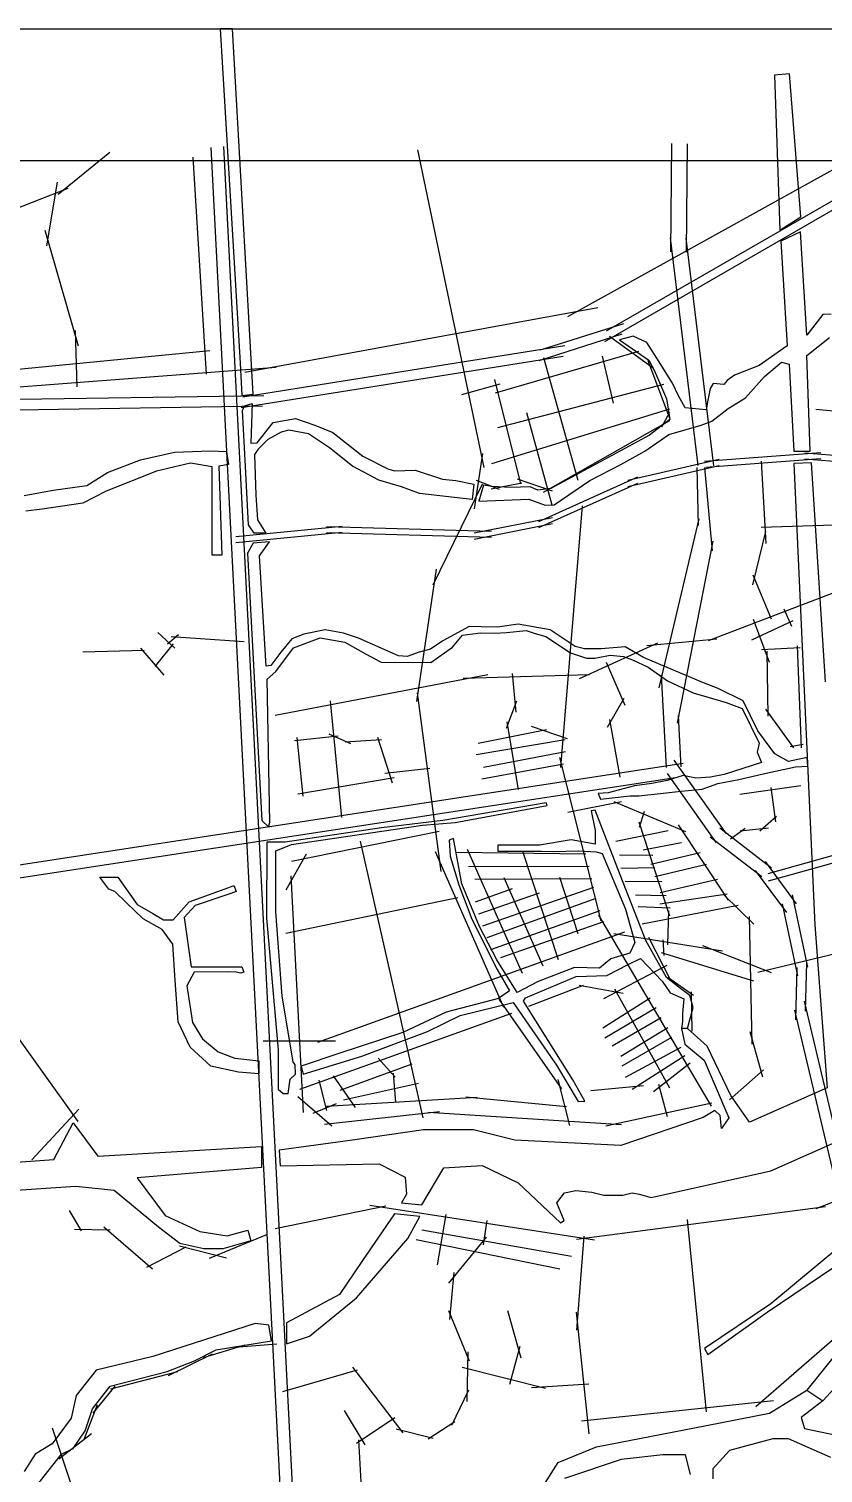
# Model space of a CAD drawing. Header units: metres. Extents: x -9699 to 502, y -2 to 5310.
# Drawn here: x -7484 to -5599, y 1881 to 5310 of the extents above; entities that cross this region are included whole.
import ezdxf

# ---------------------------------------------------------------- set-up
doc = ezdxf.new("R2010")
doc.units = ezdxf.units.M
doc.header["$MEASUREMENT"] = 0
doc.header["$XCLIPFRAME"] = 0
for name, color, linetype in [('图框', 6, 'Continuous'), ('底图', 73, 'Continuous'), ('水网', 141, 'Continuous'), ('路网', 2, 'Continuous')]:
    doc.layers.add(name, color=color, linetype=linetype)
picture_1 = doc.add_image_def('image1.jpg', size_in_pixel=(8192, 4266))

msp = doc.modelspace()

# ---------------------------------------------------------------- linework, layer by layer
at = {"layer": '图框'}
msp.add_lwpolyline([(-8469.160116622697, 4996.95725102445), (-8469.160116622697, 430.5196528106828), (-989.043003757333, 430.5196528106828), (-989.043003757333, 4996.957251024448), (-8469.160116622697, 4996.95725102445)], dxfattribs=at)
at = {"layer": '水网'}
for points in [[(-6978.573873032975, 4439.811648487062), (-6952.071009856794, 4442.498088885186), (-7000.873694984097, 5309.838069362701), (-7030.16754659584, 5309.838069362701), (-6983.094180152068, 4515.858775816005), (-6978.573873032975, 4439.811648487062)], [(-5714.68873872151, 5199.75295920761), (-5701.790617653212, 4831.971320490418), (-5652.182508958751, 4863.693720517149), (-5678.969886820748, 5202.846395745852), (-5714.68873872151, 5199.75295920761)], [(-5580.727606198752, 4632.823498328011), (-5600.22454681748, 4631.726001086499), (-5638.39479920725, 4582.613104479), (-5653.269885664705, 4828.267844525385), (-5699.53572441342, 4805.679838615659), (-5684.422414084009, 4557.292655083285), (-5751.601454496791, 4510.754532062906), (-5809.375409125336, 4487.932942413485), (-5827.289862594524, 4474.95597858441), (-5835.351325487951, 4465.558859608178), (-5859.983618959741, 4467.796253895373), (-5867.597268545432, 4455.71423378784), (-5872.971577141041, 4428.417855564023), (-5877.00235432967, 4405.148794053834), (-5926.462076265161, 4410.463462577681), (-5942.347967469701, 4438.600945167729), (-5956.789603579441, 4468.902846804449), (-5994.338040432428, 4528.063692385658), (-6017.444658208027, 4565.580347500167), (-6049.938430938784, 4580.731280826854), (-6082.432295153354, 4571.35214328573), (-6013.112167375104, 4523.013392937872), (-5999.392613070842, 4497.76179074894), (-5971.231331173012, 4431.386191689933), (-5963.288431312656, 4382.325979987633), (-6011.681543369748, 4345.361606810889), (-6245.809318706132, 4218.619391501838), (-6276.253121957939, 4214.99819634491), (-6294.374511832051, 4222.964846680143), (-6340.765134513714, 4220.792136582661), (-6385.706104555096, 4223.689071718196), (-6405.277147069487, 4226.586041837072), (-6416.874734127036, 4188.92550025838), (-6297.998734916575, 4193.270955436688), (-6258.856649887792, 4178.786139825656), (-6237.83595473312, 4180.234624885095), (-6153.028073342808, 4237.449662291182), (-6079.81777901006, 4275.83446389126), (-6022.554395590981, 4306.976840194153), (-5965.290920688087, 4346.810091870327), (-5889.181321074764, 4369.261592799936), (-5863.811393547774, 4378.676728194608), (-5824.669308518991, 4408.370619438064), (-5783.352653045964, 4433.719055503206), (-5738.411774488413, 4484.415927633498), (-5697.81994533552, 4518.455274055268), (-5679.698555461407, 4514.109818876954), (-5669.089542582254, 4307.695467898315)], [(-5669.089542582254, 4307.695467898315), (-5630.472666174434, 4307.695467898315), (-5637.932074036579, 4534.20218350736), (-5584.549525822193, 4576.955809154722)], [(-6428.169235282957, 4229.130030087821), (-6432.510325595124, 4192.623483839539), (-6488.220862622926, 4199.129579864151), (-6556.954670587234, 4207.081502214598), (-6600.003663709911, 4222.985381898832), (-6653.543747065443, 4238.166330928485), (-6716.127646592912, 4271.781294491753), (-6771.239147555549, 4314.931421278197), (-6820.816243234411, 4348.149114068976), (-6867.476926158037, 4356.890610330586), (-6885.557971666727, 4352.228485987732), (-6917.054021836898, 4335.328245888617), (-6939.801108192813, 4312.017589190996), (-6949.133281371061, 4299.779473434741), (-6945.905183234938, 4203.231376101779), (-6941.870655209626, 4144.249400321531), (-6921.805234122222, 4112.691596894357), (-6949.673859274104, 4112.691596894357), (-6963.050806665705, 4132.740092420447), (-6970.296782771575, 4270.891633254069), (-6977.429684873698, 4403.906255898037), (-6972.618459201273, 4414.722299014123), (-6954.576477284501, 4420.731211856393), (-6957.583459023314, 4326.391367691083), (-6942.548550329185, 4326.992276466983), (-6904.660434045843, 4375.664383031026), (-6851.737317584557, 4384.677769786104), (-6805.429579245451, 4369.054596396199), (-6763.331743418034, 4351.628766645283), (-6691.765230395438, 4295.74596467051), (-6632.226827295774, 4265.100526666596), (-6616.590412473292, 4260.293396392778), (-6567.275692395357, 4262.096087737131), (-6502.926063623279, 4240.464001504959), (-6471.051910817594, 4237.459562575488), (-6428.169235282957, 4229.130030087821)], [(-7495.690658479012, 4202.428438555966), (-7427.064801424421, 4214.500243529161), (-7347.055063520021, 4226.083681120886), (-7297.377335637168, 4256.718309273732), (-7219.514082643712, 4286.371235029823), (-7138.916378216584, 4305.104706926293), (-7053.446062472605, 4307.736993119077), (-7015.584202046126, 4306.9063137872)], [(-7015.584202046126, 4306.9063137872), (-7010.400911670441, 4275.832819674433), (-7033.363225964997, 4272.002534536412), (-7026.213615817527, 4060.797629962741), (-7049.036725229365, 4060.797629962741), (-7049.036725229365, 4269.744109840962), (-7100.872922403825, 4279.190310438695), (-7181.792649883703, 4260.225143902724), (-7300.745038085357, 4212.265892792268), (-7356.448439375061, 4183.767137283277), (-7453.090484986096, 4169.685434661973), (-7491.680190698826, 4164.656230166269)], [(-5594.099065804467, 3760.096141735761), (-5626.775535501241, 4279.250760070776), (-5669.123999289048, 4278.387232160847), (-5618.708963271302, 3183.14654882084), (-5603.513729502353, 2972.300737918624), (-5589.582112448951, 2795.938640543049)], [(-5636.983046673654, 3580.141595813525), (-5681.648533123123, 3570.351153805044), (-5713.647378377922, 3588.916425818272), (-5754.57504464066, 3643.604826708652), (-5789.317855646602, 3714.613408990976), (-5848.222458828808, 3744.288094382536), (-5883.367158263935, 3757.147129383324), (-6025.946798671066, 3817.154291847954), (-6069.114537794448, 3842.598617239215), (-6126.568024595225, 3837.944154247111), (-6165.698491178642, 3838.254456444367), (-6187.748196360946, 3843.839791044884), (-6247.137114895783, 3882.864682758053), (-6322.954881117547, 3896.320918301042), (-6372.336109933939, 3889.343631713325), (-6411.242532637756, 3890.3403769449), (-6439.674240712832, 3890.838749560688), (-6502.024307591767, 3857.447329519447), (-6531.45355525978, 3837.013807388743), (-6558.388770977806, 3830.036485817691), (-6586.820387569066, 3820.06889356856), (-6607.271229997728, 3821.065673783479), (-6701.796614423729, 3863.591033158337), (-6737.483629954498, 3875.141866280188), (-6781.212805292279, 3883.17722388886), (-6831.97891620311, 3872.630832332681), (-6860.126384043848, 3862.084405793169), (-6886.766015533634, 3829.943010341813), (-6909.887270720719, 3798.805986489446), (-6921.44780683043, 3797.299359124278), (-6936.989169962064, 4058.942813446591), (-6913.487616527753, 4092.140985535443), (-6952.38662904201, 4088.902123266205), (-6965.352997041366, 4065.420503001733), (-6931.380571298824, 3430.677348054713), (-6915.560182510685, 3415.845567709483), (-6912.474341717461, 3425.609277071846), (-6918.626903185155, 3766.241292663027), (-6898.414467596101, 3784.365284866093), (-6856.434920350294, 3840.808554879441), (-6793.20642581441, 3864.110850559578), (-6734.124069566431, 3853.754278588778), (-6685.407104780155, 3826.30936111699), (-6648.610207523278, 3806.631898860812), (-6530.328670186894, 3805.708653619812), (-6478.771132733644, 3842.177487831039), (-6455.17974218633, 3870.659626255059), (-6412.584234368317, 3876.225090320288), (-6378.835486570082, 3875.242968123487), (-6350.984609279621, 3877.207247500424), (-6304.457126800553, 3881.463215303251), (-6282.504120017883, 3874.260810943343), (-6257.274437189714, 3867.385815632377), (-6198.683897967756, 3828.660066432021), (-6161.04379432532, 3816.123962613063), (-6141.233247165452, 3815.794069747215), (-6104.913895458389, 3823.051817745909), (-6072.886781702647, 3819.752819120746), (-6051.755482607419, 3812.165213239532), (-6014.4456355617, 3794.680646466164), (-5968.457541695956, 3761.900280368485), (-5907.47213898685, 3733.81772161719), (-5829.516853268666, 3710.503881435914), (-5791.864948213231, 3696.197655759156), (-5751.288030923286, 3613.907017331484), (-5755.646594645426, 3592.467794234982), (-5745.923694064259, 3568.348707607678), (-5833.891152208162, 3539.674545648064), (-5866.865032035726, 3533.733465495811), (-5901.460737056215, 3531.032961796301), (-5931.731818852451, 3536.97407693189), (-5969.570808323478, 3525.631954397286), (-6006.328641988439, 3518.070586018666), (-6047.41091591002, 3513.209686356211), (-6109.5749046954, 3496.466591405923), (-6133.35941759056, 3494.846268196213), (-6127.41333510868, 3480.803676945434), (-6058.222108035348, 3488.905188043966), (-6036.599815268504, 3489.445295780534), (-5978.760266739715, 3495.386375932787), (-5936.056350592874, 3500.247275595234), (-5886.325104674266, 3504.568067521113), (-5849.567271009306, 3518.610658771897), (-5799.836116574517, 3527.792350360222), (-5741.996568045738, 3541.294868857774), (-5664.696946878408, 3558.037963808063), (-5636.026342967357, 3559.35770069404), (-5636.983046673654, 3580.141595813525)], [(-6256.80228918539, 3472.317349142308), (-6501.983414323419, 3430.331048003914), (-6647.211053952633, 3412.739257303307), (-6876.482868027743, 3379.232777067395), (-6898.001967043602, 3379.232777067395), (-6919.885903540794, 3379.232777067395), (-6919.885903540794, 3379.232777067395), (-6920.137758502227, 3199.173542653131), (-6892.60487897636, 2885.048156457917), (-6892.60487897636, 2854.935794539881), (-6892.60487897636, 2792.874970272831), (-6881.211300841432, 2782.22548282316), (-6868.715159686137, 2782.22548282316), (-6863.99706454431, 2816.311601966205), (-6851.699992185254, 2828.309172298752), (-6852.712718092618, 2850.714355290461), (-6857.19752948884, 2857.2190519816), (-6883.574327958588, 3013.135201199526), (-6898.179171206429, 3213.488304264065), (-6898.179171206429, 3358.734535763645), (-6861.357024414727, 3373.2249836919), (-6550.029711212075, 3419.116054915175), (-6472.875640805229, 3425.927030719832), (-6254.114311533194, 3466.244416793728), (-6256.80228918539, 3472.317349142308)], [(-5920.995950792335, 2937.092033954623), (-5908.16201848707, 2986.6833906923), (-5915.943906821063, 3015.28559192815), (-5937.622187686852, 3031.391675298983), (-5970.891834710303, 3057.927410831152), (-6020.440844855882, 3145.345416997538), (-6080.780280299237, 3301.572253229424), (-6140.128045376322, 3455.231522781762), (-6150.06344861348, 3453.497258503972), (-6140.738868592438, 3406.77326901527), (-6140.738868592438, 3374.494598950376), (-6197.161515689135, 3384.484615518378), (-6272.241373404249, 3371.934343448025), (-6353.601595486107, 3371.934343448025), (-6371.586491498092, 3371.934343448025), (-6371.586491498092, 3357.672651558984), (-6307.354693888497, 3357.672651558984), (-6267.38833962528, 3357.672651558984), (-6240.268235103387, 3357.102213269427), (-6179.176619677164, 3358.528378959994), (-6138.068364350198, 3355.961266723636), (-6124.080030577475, 3352.538462069599), (-6068.508548958824, 3220.131499985524), (-6046.584085128561, 3141.270173112527), (-6057.952230761031, 3115.781243966871), (-6103.046893623045, 3101.747223633604), (-6130.399367052319, 3079.5882883495), (-6189.539815527125, 3081.804167884577), (-6276.032828915035, 3048.565764958417), (-6325.165770639054, 3022.520110991223), (-6373.586144875051, 3099.746701519756), (-6414.714892578093, 3178.946072376064), (-6456.591429040563, 3279.813177484736), (-6476.781908512379, 3388.151918713185), (-6487.251042627993, 3383.668944037985), (-6484.259887590335, 3345.563589332116), (-6464.069408118522, 3277.571690147139), (-6433.409703047262, 3196.130831953226), (-6372.838264631822, 3076.584619053444), (-6343.674320047037, 3025.77747944562), (-6369.872542096622, 3007.591741653138), (-6494.006665448992, 2975.463709836425), (-6597.202429086319, 2926.898057566198), (-6749.004919504661, 2877.585231188998), (-6837.992605229302, 2847.698686709883), (-6833.505781189, 2828.272439795132), (-6694.415882648333, 2870.860769176201), (-6538.126568189706, 2929.886719010778), (-6461.103594099505, 2967.244899609665), (-6334.726195952709, 2998.625757319402), (-6232.278221074797, 2849.940174047486), (-6180.680339256127, 2763.269202054734), (-6164.976592340797, 2764.016341178372), (-6193.392839649983, 2814.823480786195), (-6310.796681199994, 3001.61441876398), (-6305.562159884096, 3009.833228990734), (-6185.16707181261, 3059.893194491584), (-6112.630921762712, 3062.881855936153), (-6061.78082870347, 3089.032599847051), (-6032.616792634872, 3103.228697979627), (-5981.018910816201, 3049.432896927225), (-5962.324008863216, 3021.787839785713), (-5930.16881775696, 3006.844567546155), (-5932.860363278203, 2972.030375198017), (-5933.15466673294, 2953.50183568841), (-5935.644143003461, 2937.092033954623)], [(-6938.956346582287, 2859.76202571558), (-6938.956346582287, 2829.454071961598), (-6986.977942839047, 2833.11920618952), (-7052.277631100544, 2846.945075668941), (-7101.781082302855, 2892.318918257894), (-7129.778150740546, 2952.299318469886), (-7137.198952429884, 3050.335152166154), (-7142.442896579422, 3136.949975903372), (-7167.88152845658, 3171.950524486551), (-7212.920294703464, 3197.367597858459), (-7252.537729670335, 3235.284882145788), (-7280.478108821963, 3262.026222171306), (-7294.680209602782, 3267.549628842644), (-7315.647297637373, 3295.686153249222), (-7272.994884482717, 3295.686153249222), (-7244.637095335654, 3255.466104451624), (-7227.682656613675, 3231.419506559332), (-7190.006799275696, 3209.632021083969), (-7164.470687389432, 3194.864801274525), (-7142.048784275103, 3194.864801274525), (-7104.099465314968, 3237.132457111228), (-7009.706183527668, 3271.652824413744), (-6997.802833578548, 3276.005973330634), (-6992.726997669, 3262.126491541888), (-7005.13177517106, 3257.589966615864), (-7089.679876806288, 3228.662116693012), (-7115.517744081795, 3200.211813105467), (-7099.526280546881, 3083.362675538192), (-6990.980543010548, 3083.362675538192), (-6979.245821704113, 3083.362675538192), (-6973.827600874034, 3070.846057437819), (-6980.984387337469, 3067.748012168592), (-6992.198924549317, 3070.636262367138), (-7009.73051822427, 3070.950937481488), (-7092.412773014991, 3070.119803366238), (-7109.203164765698, 3038.190896702487), (-7096.331574005716, 2950.611547386863), (-7072.316887814915, 2912.165979730795), (-7035.4761698074, 2881.082340450354), (-6995.327396803493, 2866.597944639361), (-6938.956346582287, 2859.76202571558)], [(-5589.582112448951, 2795.938640543049), (-5774.375160073374, 2714.277682666079), (-5818.458678326322, 2777.786909194172), (-5874.797862289451, 2894.873367382281), (-5920.995950792335, 2937.092033954623), (-5935.644143003461, 2937.092033954623), (-5927.756668930522, 2899.37668679112), (-5881.558543921703, 2861.661339627617), (-5855.642536821513, 2800.866450829142), (-5823.288105368045, 2724.96802809962), (-5840.430948390043, 2699.541645471582), (-5844.039633880449, 2730.577291970114), (-5856.330527825768, 2742.187957845483), (-5883.910694849532, 2725.595861930682), (-6079.563858990136, 2658.718418671044), (-6331.443403729593, 2671.731965571546), (-6429.0565355504, 2696.475868718192), (-6547.434211318321, 2696.475868718192), (-6715.962035980621, 2671.42197266133), (-6890.322743730489, 2648.278857905636), (-6887.761705796059, 2610.992538568053), (-6653.244679657371, 2615.744720081235), (-6591.414125704658, 2583.576134680925), (-6588.264429437238, 2543.496702224999), (-6600.06095990067, 2522.465767411815), (-6551.718329768547, 2517.843579947865), (-6499.906101789346, 2605.896177148971), (-6408.241357860172, 2611.271972726498), (-6322.965446026508, 2570.13668761663), (-6222.646822254297, 2475.49205755867), (-6213.696441141146, 2480.70868301707), (-6231.224258652416, 2523.186988691821), (-6212.950588217033, 2546.661845134148), (-6186.099517889481, 2552.251086696719), (-6148.433379379581, 2548.152309550833), (-6120.090566697856, 2540.699973507563), (-6074.965825934924, 2541.072589611735), (-6052.589946163942, 2546.289229029975), (-6036.180926291825, 2543.308286236763), (-6007.838113610095, 2535.855950193492), (-5723.36233923686, 2598.798588612039), (-5541.968359977385, 2679.87997572635)], [(-6932.270434433492, 2656.921992222582), (-6931.952070733619, 2607.011895336509), (-7227.718992169714, 2582.111735748884), (-7161.029390203577, 2492.744842873733), (-7078.648117186573, 2455.116660881569), (-7013.411918697413, 2444.144347200076), (-6964.925127206793, 2458.030108152067), (-6957.58510385729, 2432.399954866693), (-7024.191027420785, 2413.325194418415), (-7069.001971531907, 2413.325194418415), (-7125.827330412183, 2425.93856395562), (-7176.784825478228, 2465.435835665346), (-7281.996069193687, 2551.919541856311), (-7372.916533621552, 2561.398906657312), (-8517.228836451892, 2484.793410289996), (-8580.139333223196, 2513.880235690289), (-8577.74922689478, 2528.208535852559), (-8494.096786173832, 2549.701003587637), (-7424.712386430591, 2625.925181584033), (-7378.952087281142, 2712.555747822808), (-7320.346727680051, 2633.946545857995), (-6932.270434433492, 2656.921992222582)], [(-6616.685738615604, 2496.962329006099), (-6692.335540540546, 2386.102933412534), (-6747.490070570761, 2305.277898742072), (-6873.054694773339, 2238.290359310005), (-6873.054694773339, 2187.899731309903), (-6818.720440360732, 2206.395841266312), (-6706.919891412312, 2297.025387715912), (-6584.897489118593, 2438.193331780182), (-6556.54381674352, 2490.622928581252), (-6616.685738615604, 2496.962329006099)], [(-5559.637491994515, 2418.996046282118), (-5723.743461283157, 2283.196363977939), (-5880.843447254677, 2177.189008799373), (-5873.127195181509, 2162.480060678385), (-5732.442727139982, 2263.238892159451), (-5574.034085245577, 2370.453040784194)], [(-7503.331387275959, 1819.908682338733), (-7456.730351804144, 1862.634951016727), (-7406.830501201955, 1926.497662011381), (-7378.850631722774, 1939.323777692261), (-7350.601525356018, 1981.661661365309), (-7333.087039155739, 2033.596104017576), (-7291.278383689058, 2087.224090003438), (-7156.093563565868, 2122.34942414891), (-7091.120564032028, 2147.75215435274), (-7039.70720508194, 2173.719375678877), (-6908.631289331184, 2195.170563076557), (-6914.491377020574, 2232.158969805663)], [(-6914.491377020574, 2232.158969805663), (-6947.658836615068, 2236.512226268074), (-7189.945871050382, 2158.334193929098), (-7324.309898324369, 2125.445519420748), (-7371.732458515952, 2065.725150351056), (-7384.238937343123, 2011.93816509952), (-7429.018987341945, 1950.512393345067), (-7469.566629808905, 1926.423357404055), (-7495.319874549242, 1884.814981252915)], [(-5570.448179463681, 2162.72493724782), (-5638.197040410886, 2077.778558462544), (-5600.337383896446, 2052.560103787522), (-5492.736226034931, 2170.025013293781)], [(-6285.919302569586, 1815.204053241687), (-6227.876934407874, 1906.678132424531), (-6137.522205934029, 1943.746056278142), (-5875.955321989138, 1994.469410794372), (-5726.944091594107, 2023.365841994812), (-5638.197040410886, 2077.778558462544), (-5600.337383896446, 2052.560103787522)], [(-5600.337383896446, 2052.560103787522), (-5651.754547640361, 2013.548518058247), (-5643.585408288679, 1986.903039798592), (-5548.920511034449, 1967.258461878984)], [(-5580.954394592991, 1918.28009224714), (-5681.649905380457, 1962.869102613011), (-5718.392003828077, 1962.869102613011), (-5821.572947086272, 1934.632302329839), (-5860.841371272967, 1891.286758624141), (-5860.841371272967, 1867.3719397003)], [(-5914.321166789931, 1877.834686098234), (-5926.288622939012, 1924.916939938906), (-5980.142404319515, 1924.916939938906), (-6078.881442093901, 1913.85258509835), (-6212.91749986673, 1868.414478119724)]]:
    msp.add_lwpolyline(points, dxfattribs=at)
at = {"layer": '路网'}
for p, q in [((-6205.105238903897, 4627.275735831193), (-5389.735093228999, 5079.257193597572)), ((-7414.596288383312, 4917.295818833787), (-7292.046390373084, 5017.234361234265)), ((-7052.588666246098, 5028.028707029211), (-6862.042720352693, 1328.00465381671)), ((-7022.799583587904, 5030.734521202159), (-6832.253637694499, 1330.710467989658)), ((-6562.197105202774, 5022.581316849157), (-6404.436525937315, 4268.322381475917)), ((-5960.619756746848, 4780.338399217864), (-5958.205864624775, 5037.578011172779)), ((-5923.68545078962, 4779.849612036356), (-5921.271558667548, 5037.089223991272)), ((-7095.287926566598, 5005.370532198242), (-7063.958376952111, 4489.824876249964)), ((-6113.736380036097, 4592.692324423423), (-5443.353132603363, 4979.641066746463)), ((-7417.277313265062, 4946.012765414285), (-7442.528220339882, 4794.635319327048)), ((-6117.537661800852, 4567.733527171822), (-5447.154414368117, 4954.682269494861)), ((-7538.457149559967, 4873.539185937566), (-7391.151271950876, 4931.881386454755)), ((-7446.135518917377, 4832.119265021669), (-7367.439488694056, 4557.280620815428)), ((-5895.811245124612, 4273.19588069785), (-5961.366630668053, 4813.406118443868)), ((-5858.876939167385, 4272.707093516343), (-5924.432324710827, 4812.917331262361)), ((-6971.556332030144, 4495.228577365916), (-6134.320546622417, 4648.472874237159)), ((-6269.789801793798, 4547.559604983464), (-6072.447416765534, 4610.447233887504)), ((-7374.86294341422, 4593.979715349356), (-7370.277225362544, 4460.423550652012)), ((-6273.591083558553, 4522.600807731861), (-6076.248698530289, 4585.488436635904)), ((-6106.703136045208, 4580.623462182892), (-6001.798546100428, 4504.76444025582)), ((-7814.796749565721, 4473.057467880614), (-7055.170623997401, 4546.07927122803)), ((-6980.595977801589, 4411.020094797077), (-6216.555797549881, 4532.835990834686)), ((-6976.794696036835, 4435.978892048679), (-6212.754515785127, 4557.794788086289)), ((-6376.692752495816, 4446.048092951758), (-6037.120358214554, 4545.061361077698)), ((-6262.7359298675, 4529.419261702599), (-6181.282302803593, 4238.777944605433)), ((-6123.665059961786, 4532.519694908193), (-6097.89983084079, 4421.62482621114)), ((-7823.57105439862, 4436.345394528739), (-6897.678754701162, 4506.441016671073)), ((-6015.26880699028, 4522.301726917723), (-5965.061570746824, 4388.120969725481)), ((-6456.996519403503, 4441.759310779031), (-6365.867014442819, 4467.306382230423)), ((-6378.979207654134, 4477.787249996807), (-6317.352045935084, 4229.521913426448)), ((-6371.407549142649, 4363.537024519028), (-5977.66218642662, 4466.510826168677)), ((-7789.972732785398, 4426.002362300613), (-6926.471688603058, 4439.588782513172)), ((-7793.774014550153, 4401.04356504901), (-6930.272970367813, 4414.62998526157)), ((-6385.931063272903, 4277.70215427535), (-5962.82186382146, 4407.575728059717)), ((-6303.360967647706, 4399.181826232363), (-6243.347214609967, 4179.591736105058)), ((-5982.190269670565, 4365.056490768795), (-5963.566633614754, 4399.978151927526)), ((-5616.713694443525, 4407.173629414272), (-5405.780493228085, 4387.402207390795)), ((-6262.945519303261, 4210.284716463655), (-5962.865501604465, 4379.948932220002)), ((-6426.856358863829, 4170.706259437815), (-6407.019832497055, 4301.68898656167)), ((-6062.547516743529, 4238.51280522157), (-5846.524956834322, 4288.356281881744)), ((-5881.119310597838, 4283.495073236307), (-5604.52135605966, 4304.411527917728)), ((-5877.396072001687, 4269.036421280945), (-5604.52135605966, 4289.671323079972)), ((-5642.790875933672, 4303.674192837534), (-5318.286319941741, 4277.664013671703)), ((-5642.790875933672, 4288.933987999778), (-5318.286319941741, 4262.923808833948)), ((-6062.547516743529, 4223.772600383814), (-5846.524956834322, 4273.616077043989)), ((-5898.861959400536, 4268.475395304697), (-5896.326913697616, 4131.191935348176)), ((-5880.940388786665, 4268.353107088283), (-5862.896486757352, 4071.039324922879)), ((-5746.401239946993, 4283.775773074171), (-5735.37951162058, 4088.143216567156)), ((-6525.176501285257, 3989.743263357425), (-6407.88232190947, 4230.165526387693)), ((-6423.070658926255, 4238.635737341421), (-6368.618939286463, 4216.976574006578)), ((-6387.457745291147, 4218.265814916987), (-6314.167219646667, 4231.9317055973)), ((-6325.874953225661, 4241.967900169853), (-6242.612782488532, 4213.145548795632)), ((-6274.103522293226, 4140.64170486179), (-6038.941999784125, 4246.14441273358)), ((-6274.103522293226, 4125.901500024036), (-6038.941999784125, 4231.404207895827)), ((-6427.834212744325, 4113.385213444253), (-6241.842558504774, 4149.988992039987)), ((-6221.668499484323, 3556.133412437437), (-6170.412293524954, 4177.942008531578)), ((-6993.558778542873, 4104.93820023976), (-6740.638340627178, 4129.575346021646)), ((-6993.558778542873, 4090.197995402006), (-6740.638340627178, 4114.835141183892)), ((-6777.977551888864, 4128.871424835256), (-6386.267873722565, 4117.608726885197)), ((-6427.834212744325, 4098.645008606498), (-6241.842558504774, 4135.248787202232)), ((-5988.333407543738, 3745.580970826126), (-5893.97782926901, 4146.60526219973)), ((-5766.501047175625, 3990.099783763707), (-5735.196555563232, 4116.415066863392)), ((-5746.683905464657, 4126.623381597407), (-5511.227690927029, 4134.192142723427)), ((-6777.977551888864, 4114.131219997498), (-6386.267873722565, 4102.868522047443)), ((-5944.817173863761, 3661.294284673224), (-5860.474645984083, 4093.911548943469)), ((-6563.903940573872, 3713.00130233309), (-6516.806309126295, 4027.181577455318)), ((-5766.504770781822, 4013.894083271809), (-5723.066130014297, 3908.952115319311)), ((-5871.604139854616, 3858.221574651452), (-5575.604023329943, 3971.025153296633)), ((-5765.58602571104, 3908.651490120625), (-5727.625831829216, 3806.438489812219)), ((-5692.594254223215, 3932.920354459439), (-5674.440797858566, 3892.109579838016)), ((-7178.418818019448, 3877.117830091615), (-7138.201066213908, 3839.491187366266)), ((-5768.449770925916, 3859.072301386215), (-5670.550797570388, 3905.065388174262)), ((-7184.999889708445, 3796.384964667487), (-7141.125986964573, 3850.085121277123)), ((-7155.455463908785, 3849.815854533917), (-7129.630221400687, 3872.178847621464)), ((-7146.273141230645, 3867.018140762797), (-6973.53082735611, 3855.549938282436)), ((-6177.426873991681, 3767.634233088784), (-5991.736364261313, 3852.043688428885)), ((-6017.761633649294, 3845.916755629826), (-5852.050242499571, 3862.072522721308)), ((-5745.640821151567, 3836.652404167939), (-5654.27907655038, 3841.152345295002)), ((-5651.062136335713, 3603.298204608653), (-5660.069612743915, 3845.009435695363)), ((-7356.473871877518, 3831.089134421447), (-7210.593037760642, 3835.107495400851)), ((-7219.733460848394, 3839.491187366266), (-7164.159783618015, 3775.197131829096)), ((-6114.128781125095, 3806.281804544977), (-6069.945163576085, 3704.114704197254)), ((-5732.772987281009, 3832.795299807737), (-5730.842808549829, 3677.868693468139)), ((-6900.11433129121, 3680.7175761555), (-6394.902268769729, 3776.827347476656)), ((-6453.453347827184, 3768.46996695318), (-6154.006449669882, 3776.827347476656)), ((-6337.135337370733, 3779.635216148052), (-6328.372925358767, 3687.415857370246)), ((-5971.521782347474, 3556.373954475912), (-5983.362959579355, 3775.507528169268)), ((-6769.302512257126, 3714.54249681581), (-6742.371011488926, 3437.766909797543)), ((-6563.030754920117, 3733.271872469141), (-6506.333776208355, 3309.727640025396)), ((-6351.155189288686, 3649.477501729891), (-6326.620421052808, 3714.264528440781)), ((-6110.972805835451, 3651.769847393985), (-6071.207575595508, 3721.142556581848)), ((-6106.55445503233, 3670.689677172493), (-6081.9378769779, 3533.205558446252)), ((-5936.696390308273, 3558.224652616865), (-5942.574431247493, 3679.601891618504)), ((-5735.989964001624, 3694.582756522989), (-5669.720506399812, 3602.655353881952)), ((-6772.375034960773, 3635.952397074741), (-6720.756690045535, 3613.234945823029)), ((-6417.749440266533, 3614.457492950967), (-6255.937029866998, 3646.559168828301)), ((-6349.98685308471, 3664.652841194067), (-6323.115485452778, 3504.14447576724)), ((-6292.154977612881, 3654.146845540309), (-6206.867566407133, 3625.547163560947)), ((-6854.10410237169, 3620.60276898249), (-6750.252871494551, 3631.654496741759)), ((-6848.573598011078, 3627.356610368623), (-6834.439993574328, 3488.595961805213)), ((-6733.661285400835, 3616.918850422839), (-6647.630649698877, 3622.444728262317)), ((-6656.848217809798, 3628.584573915279), (-6622.436000034955, 3519.909199763038)), ((-6423.006916678467, 3587.025160884053), (-6211.540838211135, 3622.628830659356)), ((-5677.441221324524, 3605.869593555614), (-5646.55836162567, 3611.655236136078)), ((-8349.275665444806, 3197.105218674984), (-5931.678883243534, 3566.264707576785)), ((-6405.482092654536, 3557.258156911927), (-6210.956670109148, 3594.029162639836)), ((-6225.261606643286, 3579.704329980442), (-6126.926676680344, 3191.97927615914)), ((-5953.640044472454, 3573.435855671192), (-5829.676570698946, 3398.488021132218)), ((-8360.768673915954, 3164.171033342524), (-5950.122615439854, 3532.269168408659)), ((-6846.115579848163, 3493.507843911519), (-6617.519963709128, 3532.802886802134)), ((-6639.642127175349, 3542.626651014746), (-6532.718373594573, 3554.906356280515)), ((-6408.987064760513, 3529.825810885171), (-6215.629978419094, 3565.429480660475)), ((-5969.556142658053, 3542.396696835425), (-5852.873839196174, 3377.724671292059)), ((-5797.311807636797, 3492.710820689146), (-5652.522629602565, 3513.999593785114)), ((-5723.371830782074, 3508.663918793655), (-5712.819459366503, 3427.629869503759)), ((-6205.107468865003, 3450.409832928198), (-6077.662629471859, 3475.777783551802)), ((-6096.082396691651, 3475.777783551802), (-5926.321875847635, 3404.648032803341)), ((-6023.952347991436, 3451.978891255661), (-6035.844779567472, 3413.615807420736)), ((-5749.602044534796, 3406.241688372507), (-5710.407475197877, 3440.58326278733)), ((-5730.040518318361, 3304.897291174717), (-5282.502380090664, 3429.829022551203)), ((-6861.287194271906, 3333.951916628681), (-6510.245716568352, 3405.13249516207)), ((-6091.305995598297, 3381.372453106371), (-5967.406832437722, 3407.177500344606)), ((-6036.864098511578, 3427.195662576433), (-5963.897151065081, 3203.922200002337)), ((-5943.248148427984, 3420.565184314553), (-5824.748506304057, 3241.268155785183)), ((-5844.687123407669, 3412.718852153795), (-5721.69031000133, 3317.948801861017)), ((-5819.247754287098, 3386.660971751363), (-5784.274148118791, 3411.965293414873)), ((-5796.032493365705, 3406.241688372507), (-5728.798767782027, 3412.869011710083)), ((-5729.357254749688, 3287.14742867208), (-5292.199068830353, 3409.181562497162)), ((-6698.244789130446, 3381.378427918772), (-6549.442147708375, 2724.311151626067)), ((-6444.402137299111, 3362.301256760446), (-6313.933328106688, 3068.301050118217)), ((-6026.15391190385, 3361.206763263691), (-5935.756617814244, 3378.163560052217)), ((-5867.884391904896, 3391.955502313635), (-5744.887578498557, 3297.185452020857)), ((-6873.676909805276, 3265.866137360321), (-6825.150581767317, 3351.489163649916)), ((-6519.906795382375, 3356.720125866108), (-6358.147829683584, 2987.096955992229)), ((-6470.079505049048, 3355.367291532257), (-6162.644997016803, 3351.206909603376)), ((-6312.545335642899, 3357.447475516778), (-6228.573416097884, 3100.890692274634)), ((-6082.608892718599, 3348.748707055809), (-6003.641171352072, 3348.056592046493)), ((-6008.143704860049, 3326.601054677321), (-5891.423873487548, 3354.285613170512)), ((-5999.138637844096, 3297.53225220565), (-5876.184467527412, 3326.947105202059)), ((-5737.340883560078, 3332.82978820057), (-5663.427166847228, 3232.636935124221)), ((-6862.319691861486, 3298.877422586211), (-6833.399610701025, 2737.404338767991)), ((-6441.386855914299, 3320.921758173641), (-6154.71338725862, 3322.262307846482)), ((-6425.733874124424, 3291.429609531768), (-6148.004945630994, 3292.770159204609)), ((-6356.86066663472, 3295.451258550291), (-6264.27688558722, 3085.781578301177)), ((-6225.368011761247, 3296.248253852978), (-6181.539597038899, 3162.639903795773)), ((-6079.491759752447, 3317.603559556186), (-5998.792269455663, 3318.987789574821)), ((-5760.538152057307, 3312.066438360411), (-5686.624435344455, 3211.873585284062)), ((-6424.38468747818, 3237.710811113458), (-6336.280660230142, 3268.990363972402)), ((-6416.334579428593, 3208.66551701581), (-6272.326993636802, 3258.712793214216)), ((-6406.942768451102, 3180.067077462393), (-6143.972389634888, 3272.565172406539)), ((-6069.447624077147, 3286.458426016405), (-5982.513831342119, 3285.420260482349)), ((-5985.977332696697, 3259.812033057268), (-5849.86189373857, 3290.957166597051)), ((-6874.270898005971, 3163.187003965808), (-6466.634804255183, 3247.959764195428)), ((-6396.65652536096, 3152.809187581814), (-6137.7112188225, 3245.754123110348)), ((-6044.856782712624, 3253.929062457987), (-5971.776995395907, 3252.544832439351)), ((-6038.377671419745, 3226.736337120128), (-5962.266211549753, 3223.47717467473)), ((-6029.135571315041, 3185.453608158462), (-5801.344838210163, 3229.452308151267)), ((-5986.730596327266, 3232.711470596667), (-5826.988218927049, 3256.106769899112)), ((-5835.270337712529, 3254.052355130632), (-5763.795847271772, 3184.480495488388)), ((-5696.378690742495, 3233.063793172369), (-5660.087176515503, 3061.551206355989)), ((-5673.181422245267, 3253.827143012529), (-5636.889908018275, 3082.314556196148)), ((-6388.159183002071, 3124.657588612781), (-6128.319407845011, 3216.708829012701)), ((-6364.594085627643, 3105.051074203515), (-6120.231771685887, 3190.506680107328)), ((-6132.604953874082, 3205.817460430433), (-5865.363485382273, 2752.511735680875)), ((-5966.071773591465, 3216.958849783932), (-5968.790042622962, 3135.479760729273)), ((-5774.88759399711, 3202.506630138283), (-5768.301483784918, 2899.3073063761)), ((-6798.591023237065, 2904.149964774755), (-6070.293221182932, 3166.052906186189)), ((-6096.229695938017, 3162.127778953658), (-5838.442717457065, 3121.03697808441)), ((-5754.023201918179, 3070.451215124411), (-5309.730127491741, 3177.18731010274)), ((-6014.235743637903, 3153.614153954317), (-5961.591034131539, 3051.538448692538)), ((-5979.709846356156, 3147.38393228388), (-5977.358498559071, 3109.794558735095)), ((-5885.586651838901, 3134.065770605497), (-5723.090565743891, 3069.422920665247)), ((-6120.161023168098, 3008.085411006034), (-5969.329527450558, 3086.836774842541)), ((-5984.076577755688, 3116.842561913041), (-5764.395822447135, 3050.05428016462)), ((-5638.55917902114, 3093.698796583249), (-5641.781950699669, 2978.182241969666)), ((-5967.964679754711, 3058.888305535271), (-5907.382592551147, 3015.603623543968)), ((-5661.508213084824, 3081.833125312849), (-5664.979219196895, 2957.418892129507)), ((-6297.643208091344, 2989.955596609185), (-6167.792042950765, 3039.812572240677)), ((-6178.565713393604, 3039.246026010657), (-6073.664097014749, 3020.549651423946)), ((-6094.64442759171, 3030.747665042252), (-5964.226215636466, 2795.626679952613)), ((-5912.881044693683, 3023.604455741481), (-5911.220681388194, 2930.372310422477)), ((-7579.223987263962, 3010.274263917541), (-7368.431539257684, 2715.954169091107)), ((-6368.961729675756, 3006.394608895995), (-6219.985721529745, 2793.887548869376)), ((-6121.860703374347, 2938.034393092646), (-6009.801366725755, 3009.844825739781)), ((-6117.865675487781, 2914.553212841869), (-5995.658745321052, 2986.655992501349)), ((-5644.490647413253, 3001.308499829895), (-5529.364187639482, 2517.833391985683)), ((-6841.234041638593, 2792.581563765467), (-6338.29177263724, 2973.162953603402)), ((-6099.734086183066, 2895.712284090663), (-5983.691878126972, 2963.104831562343)), ((-5667.687915910478, 2980.545149989735), (-5552.561456136711, 2497.070042145524)), ((-6079.426706161786, 2871.436467750506), (-5968.098693071945, 2939.191342922761)), ((-6076.716249402124, 2847.930145824184), (-5958.557645798936, 2916.129153371468)), ((-5773.509969221166, 2929.41145449373), (-5742.994395816154, 2822.372634505298)), ((-6928.315352106757, 2907.823140579655), (-6756.965453493968, 2907.823140579655)), ((-6068.112492219007, 2820.994393258903), (-5936.187789508571, 2892.632017021219)), ((-6745.806155573621, 2789.932376618724), (-6574.833856453309, 2853.15542638466)), ((-6655.163979617494, 2865.984283917245), (-6615.193476459316, 2820.809927905968)), ((-6052.667630810923, 2792.807587568203), (-5927.764809755841, 2872.277562194251)), ((-6001.999499089456, 2787.509590190455), (-5914.803228623322, 2855.206238861493)), ((-6795.945389191, 2814.367223479591), (-6777.995088399882, 2741.792545319233)), ((-6762.132051413231, 2823.960426940799), (-6709.950967384632, 2748.883167894979)), ((-6619.466299911573, 2830.782323637079), (-6614.538231286059, 2761.232155856874)), ((-6228.844545737521, 2816.015880826462), (-6201.714387474726, 2706.480650202752)), ((-5821.617793127066, 2767.589481889232), (-5740.925348477308, 2838.394121876039)), ((-6737.424208500968, 2767.469762283756), (-6559.814252776764, 2806.858238397256)), ((-6150.468914262638, 2789.864266549332), (-6025.566093207547, 2801.637592504343)), ((-5990.216220283386, 2804.580927483055), (-5969.595473246271, 2727.465615256042)), ((-7477.430213195766, 2624.752050368407), (-7365.728192323411, 2745.360287406198)), ((-6845.789289728455, 2775.573646035329), (-6765.256230026404, 2705.424657950389)), ((-6809.804030864092, 2735.698822984425), (-6754.107388006007, 2758.613359286288)), ((-6777.696542796956, 2752.066346920065), (-6420.582922054549, 2773.671477956714)), ((-6447.425742038955, 2774.116461882106), (-6208.744336943514, 2751.42436170357)), ((-6115.382139670619, 2705.45718438238), (-5863.441849041788, 2760.575833882587)), ((-6782.674529708272, 2709.967260354775), (-6509.691848399161, 2739.515387963296)), ((-6536.990116530076, 2738.378931181322), (-6078.037910567247, 2708.830789612959)), ((-5616.115471553436, 2509.230664515546), (-5345.181613290675, 2614.629398500132)), ((-7389.086104409726, 2504.700933085535), (-7360.029016444693, 2456.001242320368)), ((-6899.580468378859, 2462.306791298541), (-6637.455676723387, 2515.711660788684)), ((-6675.529659629953, 2517.174819754308), (-6141.761589718859, 2435.238573791985)), ((-6185.016350050835, 2436.986876491455), (-5593.951581794216, 2514.252899173309)), ((-6514.433203787105, 2375.305537722394), (-6493.835199952562, 2495.113983633566)), ((-6397.148698486248, 2480.710651354801), (-6406.265181640643, 2423.021701775313)), ((-5921.779550861646, 2483.047919790632), (-5876.742205326568, 2026.974044591627)), ((-7375.963532067996, 2460.215634878165), (-7291.604357478245, 2458.810842012181)), ((-7306.132883207784, 2465.83483426179), (-7191.310630759246, 2366.094108021744)), ((-7055.398566410301, 2391.380491288211), (-6919.48650206135, 2448.040712186874)), ((-6565.19256386046, 2435.577267479959), (-6224.589960595287, 2366.485276756008)), ((-6551.950982144123, 2458.362926519956), (-6196.635534642535, 2395.886128030834)), ((-6487.666571706016, 2331.956249582054), (-6398.418119646755, 2441.332533444107)), ((-6167.214299894768, 2443.547471783999), (-6184.516328147765, 2220.506287021879)), ((-7204.433166595038, 2369.840245597441), (-7110.700689540966, 2418.539936362608)), ((-7127.103868462182, 2420.412998170536), (-7015.562259099076, 2392.317029172096)), ((-6475.544043170427, 2357.839527775172), (-6486.042933379315, 2245.945712036812)), ((-6488.842647169935, 2267.625137352885), (-6439.139002465992, 2147.884382715844)), ((-6348.85677510914, 2267.331994629541), (-6316.660103022936, 2154.738846643521)), ((-6185.256997227952, 2263.427678083503), (-6155.635673405886, 1974.514214529181)), ((-5759.210773826374, 2039.050382878317), (-5508.87115928602, 2257.357450162876)), ((-7152.717353122236, 2113.13299410716), (-7048.269999318829, 2164.178230305115)), ((-7069.840603726364, 2155.481617664598), (-6971.069729581984, 2186.108759383373)), ((-6995.289431017446, 2180.058951020408), (-6896.140088302273, 2188.377428773653)), ((-6444.046970978387, 2051.237059756619), (-6441.94718563542, 2169.424907603456)), ((-6342.557419080243, 2092.497899685943), (-6318.059959918246, 2182.712304068071)), ((-6881.501776185745, 2075.014495775518), (-6704.420061458645, 2126.76538921897)), ((-6716.318845068788, 2132.360075119943), (-6596.631190037545, 1977.107408749434)), ((-6455.945718082586, 2133.059421327445), (-6258.566114879425, 2082.707192379317)), ((-7290.088362135051, 2080.993382805973), (-7130.768280143908, 2122.207671668272)), ((-6291.462715413282, 2084.805203082144), (-6155.676742591911, 2093.197245893446)), ((-7331.550293917098, 2023.905159995717), (-7279.687932369604, 2087.916340271673)), ((-6480.443213750523, 1995.290144907518), (-6439.847400292456, 2079.210517181169)), ((-7353.515559531896, 1959.284360093014), (-7321.787963808731, 2044.022957511974)), ((-6735.846750192329, 2029.652184450793), (-6687.145777722427, 1948.075418381266)), ((-6172.493314813146, 2005.009280103919), (-5716.993731433847, 2053.850858703747)), ((-6707.199112885458, 1952.368935323841), (-6615.526702708223, 2013.193712144158)), ((-6536.437416551065, 1962.421333829654), (-6473.443929273969, 2003.68218771882)), ((-7429.173686484617, 1988.546591943923), (-7340.092412810263, 1723.967021148877)), ((-7413.309842881121, 1914.781322723225), (-7335.821399105596, 1975.134750255311)), ((-6702.185788221185, 1960.24037374533), (-6695.749461893655, 1846.352450408571)), ((-6612.729544333619, 1986.198783808397), (-6524.538632940923, 1963.820012284819))]:
    msp.add_line(p, q, dxfattribs=at)

# ---------------------------------------------------------------- pictures from other files: only their frames are drawn
at = {"layer": '底图'}
image = msp.add_image(picture_1, insert=(-9698.9369754646, -2.149264351087595), size_in_units=(10200.609525968895, 5311.987333713782), dxfattribs=at)
image.set_boundary_path([(-0.5, -0.5), (8191.500000000001, 4265.5)])
image.dxf.clipping = 0

doc.saveas('drawing.dxf')
